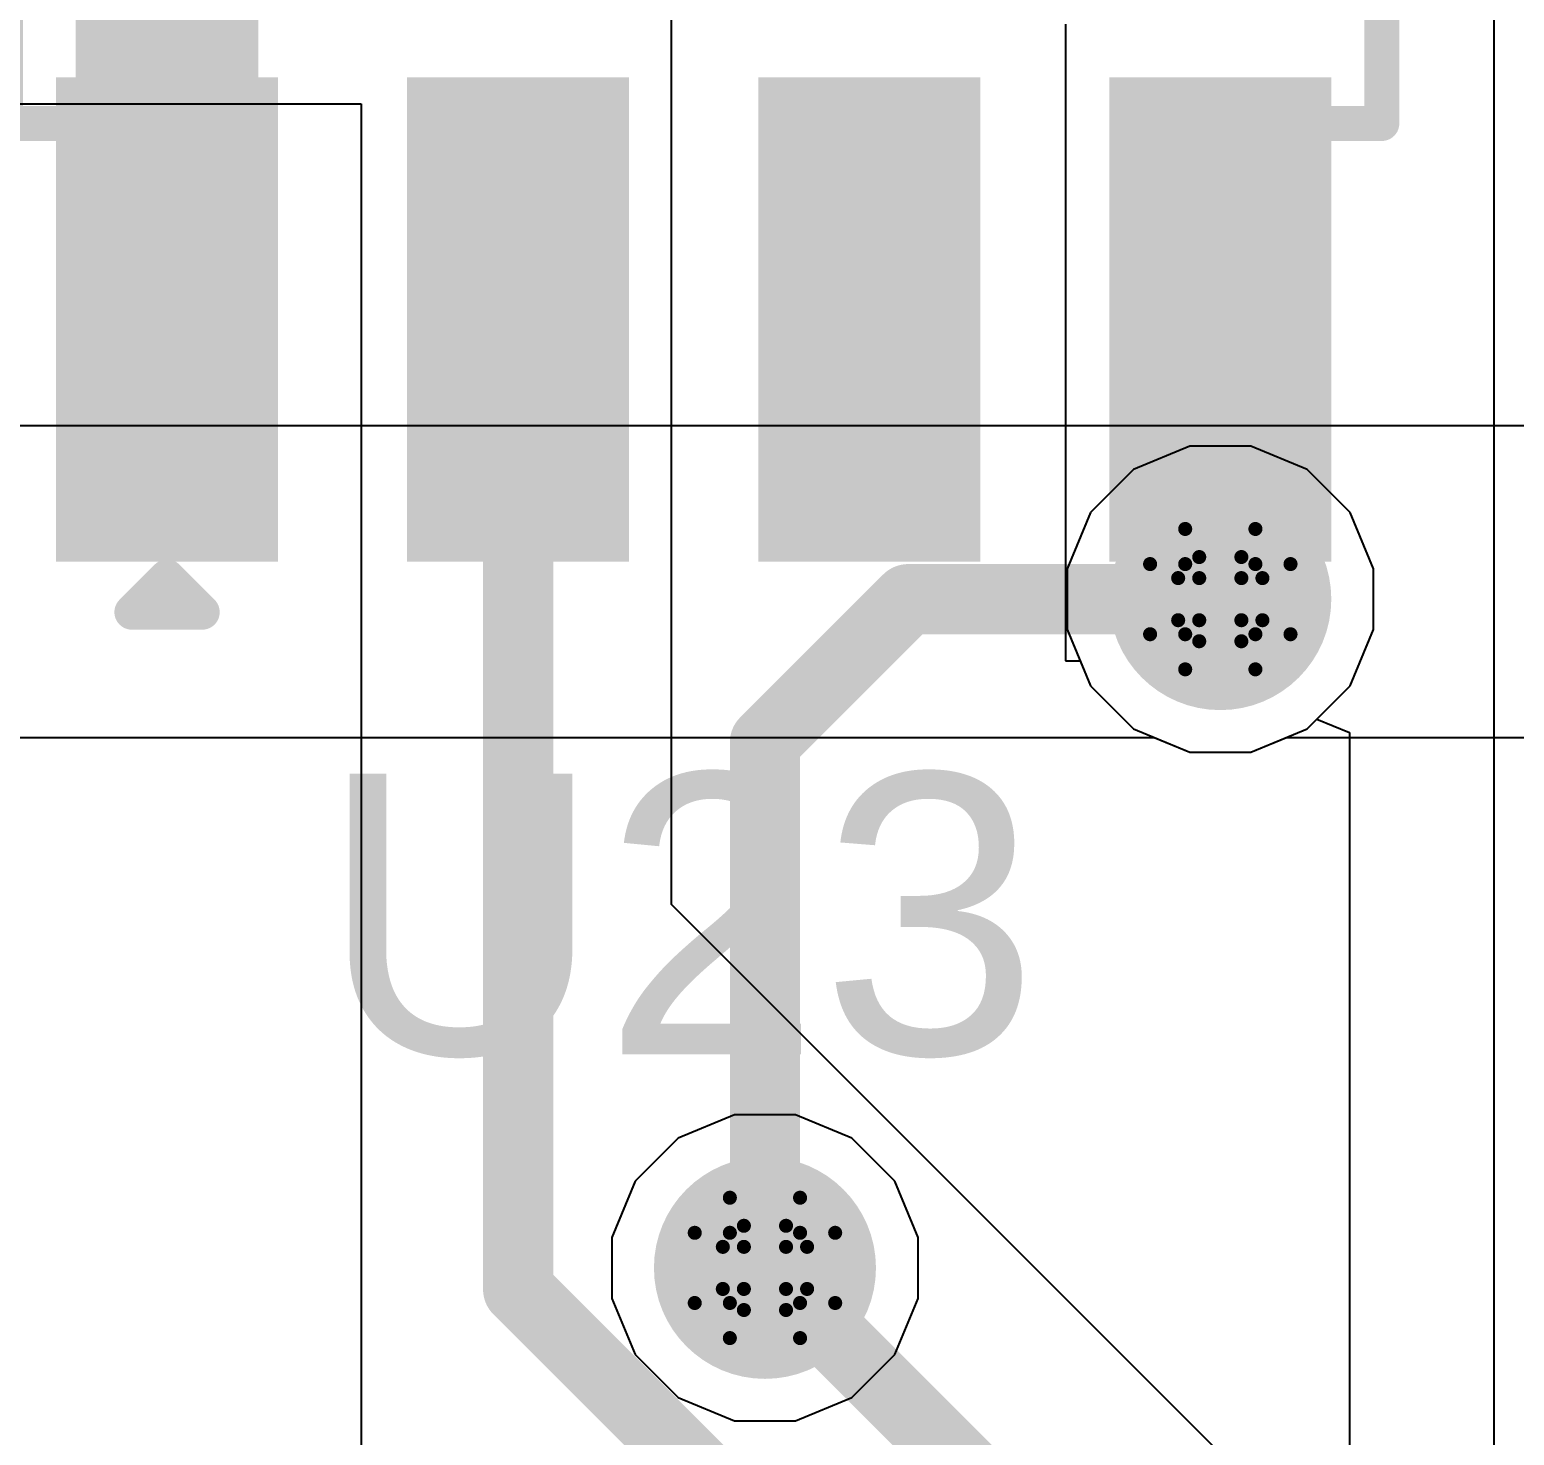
# Model space of a CAD drawing. Header units: inches. Extents: x -4 to 5258, y -4 to 5281.
# Drawn here: x 59.87 to 65.24, y 78.3 to 83.39 of the extents above; entities that cross this region are included whole.
import ezdxf

# ---------------------------------------------------------------- set-up
doc = ezdxf.new("R2010")
doc.units = ezdxf.units.IN
for name, color, linetype in [('Bottom Layer', 5, 'Continuous'), ('Bottom Solder', 6, 'Continuous'), ('Drill Drawing', 1, 'Continuous'), ('Layer 1', 16, 'Continuous'), ('Layer 2', 76, 'Continuous'), ('Top Layer', 1, 'Continuous'), ('Top Overlay', 2, 'Continuous'), ('Top Paste', 8, 'Continuous'), ('Top Solder', 216, 'Continuous'), ('Via Holes', 16, 'Continuous')]:
    doc.layers.add(name, color=color, linetype=linetype)
doc.styles.add('Arial', font='', dxfattribs={"height": 0.2})
doc.styles.get('Arial').set_extended_font_data('Arial')

# ---------------------------------------------------------------- blocks, each defined once
blk = doc.blocks.new('SOIC_8_10')
at = {"layer": 'Top Layer'}
for points in [[(-1.925, 2.205), (-1.925, 1.605), (-3.475, 1.605), (-3.475, 2.205)], [(3.475, 2.205), (3.475, 1.605), (1.925, 1.605), (1.925, 2.205)], [(-1.925, 0.935), (-1.925, 0.335), (-3.475, 0.335), (-3.475, 0.935)], [(3.475, 0.935), (3.475, 0.335), (1.925, 0.335), (1.925, 0.935)], [(-1.925, -0.335), (-1.925, -0.935), (-3.475, -0.935), (-3.475, -0.335)], [(3.475, -0.335), (3.475, -0.935), (1.925, -0.935), (1.925, -0.335)], [(-1.925, -1.605), (-1.925, -2.205), (-3.475, -2.205), (-3.475, -1.605)], [(3.475, -1.605), (3.475, -2.205), (1.925, -2.205), (1.925, -1.605)]]:
    blk.add_hatch(color=1, dxfattribs=at).paths.add_polyline_path(points)
at = {"layer": 'Top Overlay'}
blk.add_hatch(color=2, dxfattribs=at).paths.add_polyline_path([(-1.8289, 1.5748), (-1.4987, 1.5748), (-1.4987, 2.2352), (-1.8289, 2.2352)])
at = {"layer": 'Top Paste'}
for points in [[(-1.925, 2.205), (-1.925, 1.605), (-3.475, 1.605), (-3.475, 2.205)], [(3.475, 2.205), (3.475, 1.605), (1.925, 1.605), (1.925, 2.205)], [(-1.925, 0.935), (-1.925, 0.335), (-3.475, 0.335), (-3.475, 0.935)], [(3.475, 0.935), (3.475, 0.335), (1.925, 0.335), (1.925, 0.935)], [(-1.925, -0.335), (-1.925, -0.935), (-3.475, -0.935), (-3.475, -0.335)], [(3.475, -0.335), (3.475, -0.935), (1.925, -0.935), (1.925, -0.335)], [(-1.925, -1.605), (-1.925, -2.205), (-3.475, -2.205), (-3.475, -1.605)], [(3.475, -1.605), (3.475, -2.205), (1.925, -2.205), (1.925, -1.605)]]:
    blk.add_hatch(color=8, dxfattribs=at).paths.add_polyline_path(points)
at = {"layer": 'Top Solder'}
for points in [[(-1.8234, 2.3066), (-1.8234, 1.5034), (-3.5766, 1.5034), (-3.5766, 2.3066)], [(3.5766, 2.3066), (3.5766, 1.5034), (1.8234, 1.5034), (1.8234, 2.3066)], [(-1.8234, 1.0366), (-1.8234, 0.2334), (-3.5766, 0.2334), (-3.5766, 1.0366)], [(3.5766, 1.0366), (3.5766, 0.2334), (1.8234, 0.2334), (1.8234, 1.0366)], [(-1.8234, -0.2334), (-1.8234, -1.0366), (-3.5766, -1.0366), (-3.5766, -0.2334)], [(3.5766, -0.2334), (3.5766, -1.0366), (1.8234, -1.0366), (1.8234, -0.2334)], [(-1.8234, -1.5034), (-1.8234, -2.3066), (-3.5766, -2.3066), (-3.5766, -1.5034)], [(3.5766, -1.5034), (3.5766, -2.3066), (1.8234, -2.3066), (1.8234, -1.5034)]]:
    blk.add_hatch(color=216, dxfattribs=at).paths.add_polyline_path(points)
at = {"layer": 'Top Overlay'}
for points in [[(-1.9906, 2.4892, 0.127, 0.127, 0), (1.9906, 2.4892, 0.127, 0.127, 0)], [(-1.9906, 2.4892, 0.127, 0.127, 0), (-1.9906, 2.3114, 0.127, 0.127, 0)], [(1.9906, 2.4892, 0.127, 0.127, 0), (1.9906, 2.3114, 0.127, 0.127, 0)], [(-3.7592, 2.032, 0.127, 0.127, 0), (-3.7592, 1.778, 0.127, 0.127, 0)], [(-3.7592, 2.032, 0.127, 0.127, 0), (-3.6322, 1.905, 0.127, 0.127, 0)], [(-3.6322, 1.905, 0.127, 0.127, 0), (-3.7592, 1.778, 0.127, 0.127, 0)], [(-1.9906, -2.3114, 0.127, 0.127, 0), (-1.9906, -2.4892, 0.127, 0.127, 0)], [(1.9906, -2.3114, 0.127, 0.127, 0), (1.9906, -2.4892, 0.127, 0.127, 0)], [(-1.9906, -2.4892, 0.127, 0.127, 0), (1.9906, -2.4892, 0.127, 0.127, 0)]]:
    blk.add_lwpolyline(points, format="xyseb", dxfattribs=at)
for points in [[(-2.0223, 2.4892, 0.0635, 0.0635, 1), (-1.9588, 2.4892, 0.0635, 0.0635, 1)], [(-2.0223, 2.4892, 0.0635, 0.0635, 1), (-1.9588, 2.4892, 0.0635, 0.0635, 1)], [(1.9588, 2.4892, 0.0635, 0.0635, 1), (2.0223, 2.4892, 0.0635, 0.0635, 1)], [(1.9588, 2.4892, 0.0635, 0.0635, 1), (2.0223, 2.4892, 0.0635, 0.0635, 1)], [(-2.0223, 2.3114, 0.0635, 0.0635, 1), (-1.9588, 2.3114, 0.0635, 0.0635, 1)], [(1.9588, 2.3114, 0.0635, 0.0635, 1), (2.0223, 2.3114, 0.0635, 0.0635, 1)], [(-3.791, 2.032, 0.0635, 0.0635, 1), (-3.7275, 2.032, 0.0635, 0.0635, 1)], [(-3.791, 2.032, 0.0635, 0.0635, 1), (-3.7275, 2.032, 0.0635, 0.0635, 1)], [(-3.6639, 1.905, 0.0635, 0.0635, 1), (-3.6004, 1.905, 0.0635, 0.0635, 1)], [(-3.6639, 1.905, 0.0635, 0.0635, 1), (-3.6004, 1.905, 0.0635, 0.0635, 1)], [(-3.791, 1.778, 0.0635, 0.0635, 1), (-3.7275, 1.778, 0.0635, 0.0635, 1)], [(-3.791, 1.778, 0.0635, 0.0635, 1), (-3.7275, 1.778, 0.0635, 0.0635, 1)], [(-2.0223, -2.3114, 0.0635, 0.0635, 1), (-1.9588, -2.3114, 0.0635, 0.0635, 1)], [(1.9588, -2.3114, 0.0635, 0.0635, 1), (2.0223, -2.3114, 0.0635, 0.0635, 1)], [(-2.0223, -2.4892, 0.0635, 0.0635, 1), (-1.9588, -2.4892, 0.0635, 0.0635, 1)], [(-2.0223, -2.4892, 0.0635, 0.0635, 1), (-1.9588, -2.4892, 0.0635, 0.0635, 1)], [(1.9588, -2.4892, 0.0635, 0.0635, 1), (2.0223, -2.4892, 0.0635, 0.0635, 1)], [(1.9588, -2.4892, 0.0635, 0.0635, 1), (2.0223, -2.4892, 0.0635, 0.0635, 1)]]:
    blk.add_lwpolyline(points, format="xyseb", close=True, dxfattribs=at)

msp = doc.modelspace()

# ---------------------------------------------------------------- hatches: boundary and pattern name
at = {"layer": 'Bottom Layer'}
h = msp.add_hatch(color=5, dxfattribs=at)
edge = h.paths.add_edge_path()
edge.add_arc((64.1777, 81.325), 0.3, 0, 360)
h = msp.add_hatch(color=5, dxfattribs=at)
edge = h.paths.add_edge_path()
edge.add_arc((62.5305, 78.9047), 0.3, 0, 360)
at = {"layer": 'Bottom Solder'}
h = msp.add_hatch(color=6, dxfattribs=at)
edge = h.paths.add_edge_path()
edge.add_arc((64.1777, 81.325), 0.4016, 0, 360)
h = msp.add_hatch(color=6, dxfattribs=at)
edge = h.paths.add_edge_path()
edge.add_arc((62.5305, 78.9047), 0.4016, 0, 360)
at = {"layer": 'Layer 1'}
h = msp.add_hatch(color=16, dxfattribs=at)
edge = h.paths.add_edge_path()
edge.add_arc((64.1777, 81.325), 0.3, 0, 360)
h = msp.add_hatch(color=16, dxfattribs=at)
edge = h.paths.add_edge_path()
edge.add_arc((62.5305, 78.9047), 0.3, 0, 360)
at = {"layer": 'Layer 2'}
h = msp.add_hatch(color=76, dxfattribs=at)
edge = h.paths.add_edge_path()
edge.add_arc((64.1777, 81.325), 0.3, 0, 360)
h = msp.add_hatch(color=76, dxfattribs=at)
edge = h.paths.add_edge_path()
edge.add_arc((62.5305, 78.9047), 0.3, 0, 360)
at = {"layer": 'Top Layer'}
h = msp.add_hatch(color=1, dxfattribs=at)
edge = h.paths.add_edge_path()
edge.add_arc((64.1777, 81.325), 0.3, 0, 360)
h = msp.add_hatch(color=1, dxfattribs=at)
edge = h.paths.add_edge_path()
edge.add_arc((62.5305, 78.9047), 0.3, 0, 360)
at = {"layer": 'Top Solder'}
h = msp.add_hatch(color=216, dxfattribs=at)
edge = h.paths.add_edge_path()
edge.add_arc((64.1777, 81.325), 0.4016, 0, 360)
h = msp.add_hatch(color=216, dxfattribs=at)
edge = h.paths.add_edge_path()
edge.add_arc((62.5305, 78.9047), 0.4016, 0, 360)
at = {"layer": 'Via Holes'}
h = msp.add_hatch(color=7, dxfattribs=at)
edge = h.paths.add_edge_path()
edge.add_arc((64.1777, 81.325), 0.15, 0, 360)
h = msp.add_hatch(color=7, dxfattribs=at)
edge = h.paths.add_edge_path()
edge.add_arc((62.5305, 78.9047), 0.15, 0, 360)

# ---------------------------------------------------------------- linework, layer by layer
at = {"layer": 'Bottom Layer'}
for p, q in [((106.4882, 81.9521), (50.1444, 81.9521)), ((58.8627, 80.8245), (63.9385, 80.8245)), ((63.9385, 80.8245), (64.0675, 80.7711)), ((64.2879, 80.7711), (64.4169, 80.8245)), ((64.4169, 80.8245), (69.4927, 80.8245)), ((64.0675, 80.7711), (64.2879, 80.7711)), ((62.4203, 79.4587), (62.2166, 79.3744)), ((62.6407, 79.4587), (62.4203, 79.4587)), ((62.8443, 79.3744), (62.6407, 79.4587)), ((62.2166, 79.3744), (62.0608, 79.2186)), ((63.0001, 79.2186), (62.8443, 79.3744)), ((62.0608, 79.2186), (61.9765, 79.0149)), ((63.0845, 79.0149), (63.0001, 79.2186)), ((61.9765, 79.0149), (61.9765, 78.7945)), ((63.0845, 78.7945), (63.0845, 79.0149)), ((61.9765, 78.7945), (62.0608, 78.5909)), ((63.0001, 78.5909), (63.0845, 78.7945)), ((62.0608, 78.5909), (62.2166, 78.4351)), ((62.8443, 78.4351), (63.0001, 78.5909)), ((62.2166, 78.4351), (62.4203, 78.3507)), ((62.6407, 78.3507), (62.8443, 78.4351)), ((62.4203, 78.3507), (62.6407, 78.3507))]:
    msp.add_line(p, q, dxfattribs=at)
at = {"layer": 'Drill Drawing'}
for points in [[(64.0507, 81.452, 0.0508, 0.0508, 0), (64.0507, 81.579, 0.0508, 0.0508, 0)], [(64.0507, 81.579, 0.0508, 0.0508, 0), (64.3047, 81.579, 0.0508, 0.0508, 0)], [(64.3047, 81.452, 0.0508, 0.0508, 0), (64.3047, 81.579, 0.0508, 0.0508, 0)], [(63.9237, 81.198, 0.0508, 0.0508, 0), (63.9237, 81.452, 0.0508, 0.0508, 0)], [(63.9237, 81.452, 0.0508, 0.0508, 0), (64.0507, 81.452, 0.0508, 0.0508, 0)], [(64.1015, 81.4012, 0.0508, 0.0508, 0), (64.1015, 81.4774, 0.0508, 0.0508, 0)], [(64.1015, 81.4774, 0.0508, 0.0508, 0), (64.2539, 81.4774, 0.0508, 0.0508, 0)], [(64.2539, 81.4012, 0.0508, 0.0508, 0), (64.2539, 81.4774, 0.0508, 0.0508, 0)], [(64.3047, 81.452, 0.0508, 0.0508, 0), (64.4317, 81.452, 0.0508, 0.0508, 0)], [(64.4317, 81.198, 0.0508, 0.0508, 0), (64.4317, 81.452, 0.0508, 0.0508, 0)], [(64.0253, 81.2488, 0.0508, 0.0508, 0), (64.0253, 81.4012, 0.0508, 0.0508, 0)], [(64.0253, 81.4012, 0.0508, 0.0508, 0), (64.1015, 81.4012, 0.0508, 0.0508, 0)], [(64.2539, 81.4012, 0.0508, 0.0508, 0), (64.3301, 81.4012, 0.0508, 0.0508, 0)], [(64.3301, 81.2488, 0.0508, 0.0508, 0), (64.3301, 81.4012, 0.0508, 0.0508, 0)], [(64.0253, 81.2488, 0.0508, 0.0508, 0), (64.1015, 81.2488, 0.0508, 0.0508, 0)], [(64.1015, 81.1726, 0.0508, 0.0508, 0), (64.1015, 81.2488, 0.0508, 0.0508, 0)], [(64.2539, 81.2488, 0.0508, 0.0508, 0), (64.3301, 81.2488, 0.0508, 0.0508, 0)], [(64.2539, 81.1726, 0.0508, 0.0508, 0), (64.2539, 81.2488, 0.0508, 0.0508, 0)], [(63.9237, 81.198, 0.0508, 0.0508, 0), (64.0507, 81.198, 0.0508, 0.0508, 0)], [(64.0507, 81.071, 0.0508, 0.0508, 0), (64.0507, 81.198, 0.0508, 0.0508, 0)], [(64.3047, 81.198, 0.0508, 0.0508, 0), (64.4317, 81.198, 0.0508, 0.0508, 0)], [(64.3047, 81.071, 0.0508, 0.0508, 0), (64.3047, 81.198, 0.0508, 0.0508, 0)], [(64.1015, 81.1726, 0.0508, 0.0508, 0), (64.2539, 81.1726, 0.0508, 0.0508, 0)], [(64.0507, 81.071, 0.0508, 0.0508, 0), (64.3047, 81.071, 0.0508, 0.0508, 0)], [(62.4035, 79.0317, 0.0508, 0.0508, 0), (62.4035, 79.1587, 0.0508, 0.0508, 0)], [(62.4035, 79.1587, 0.0508, 0.0508, 0), (62.6575, 79.1587, 0.0508, 0.0508, 0)], [(62.6575, 79.0317, 0.0508, 0.0508, 0), (62.6575, 79.1587, 0.0508, 0.0508, 0)], [(62.2765, 78.7777, 0.0508, 0.0508, 0), (62.2765, 79.0317, 0.0508, 0.0508, 0)], [(62.2765, 79.0317, 0.0508, 0.0508, 0), (62.4035, 79.0317, 0.0508, 0.0508, 0)], [(62.4543, 78.9809, 0.0508, 0.0508, 0), (62.4543, 79.0571, 0.0508, 0.0508, 0)], [(62.4543, 79.0571, 0.0508, 0.0508, 0), (62.6067, 79.0571, 0.0508, 0.0508, 0)], [(62.6067, 78.9809, 0.0508, 0.0508, 0), (62.6067, 79.0571, 0.0508, 0.0508, 0)], [(62.6575, 79.0317, 0.0508, 0.0508, 0), (62.7845, 79.0317, 0.0508, 0.0508, 0)], [(62.7845, 78.7777, 0.0508, 0.0508, 0), (62.7845, 79.0317, 0.0508, 0.0508, 0)], [(62.3781, 78.8285, 0.0508, 0.0508, 0), (62.3781, 78.9809, 0.0508, 0.0508, 0)], [(62.3781, 78.9809, 0.0508, 0.0508, 0), (62.4543, 78.9809, 0.0508, 0.0508, 0)], [(62.6067, 78.9809, 0.0508, 0.0508, 0), (62.6829, 78.9809, 0.0508, 0.0508, 0)], [(62.6829, 78.8285, 0.0508, 0.0508, 0), (62.6829, 78.9809, 0.0508, 0.0508, 0)], [(62.3781, 78.8285, 0.0508, 0.0508, 0), (62.4543, 78.8285, 0.0508, 0.0508, 0)], [(62.4543, 78.7523, 0.0508, 0.0508, 0), (62.4543, 78.8285, 0.0508, 0.0508, 0)], [(62.6067, 78.8285, 0.0508, 0.0508, 0), (62.6829, 78.8285, 0.0508, 0.0508, 0)], [(62.6067, 78.7523, 0.0508, 0.0508, 0), (62.6067, 78.8285, 0.0508, 0.0508, 0)], [(62.2765, 78.7777, 0.0508, 0.0508, 0), (62.4035, 78.7777, 0.0508, 0.0508, 0)], [(62.4035, 78.6507, 0.0508, 0.0508, 0), (62.4035, 78.7777, 0.0508, 0.0508, 0)], [(62.6575, 78.7777, 0.0508, 0.0508, 0), (62.7845, 78.7777, 0.0508, 0.0508, 0)], [(62.6575, 78.6507, 0.0508, 0.0508, 0), (62.6575, 78.7777, 0.0508, 0.0508, 0)], [(62.4543, 78.7523, 0.0508, 0.0508, 0), (62.6067, 78.7523, 0.0508, 0.0508, 0)], [(62.4035, 78.6507, 0.0508, 0.0508, 0), (62.6575, 78.6507, 0.0508, 0.0508, 0)]]:
    msp.add_lwpolyline(points, format="xyseb", dxfattribs=at)
for points in [[(64.038, 81.579, 0.0254, 0.0254, 1), (64.0634, 81.579, 0.0254, 0.0254, 1)], [(64.038, 81.579, 0.0254, 0.0254, 1), (64.0634, 81.579, 0.0254, 0.0254, 1)], [(64.292, 81.579, 0.0254, 0.0254, 1), (64.3174, 81.579, 0.0254, 0.0254, 1)], [(64.292, 81.579, 0.0254, 0.0254, 1), (64.3174, 81.579, 0.0254, 0.0254, 1)], [(63.911, 81.452, 0.0254, 0.0254, 1), (63.9364, 81.452, 0.0254, 0.0254, 1)], [(63.911, 81.452, 0.0254, 0.0254, 1), (63.9364, 81.452, 0.0254, 0.0254, 1)], [(64.038, 81.452, 0.0254, 0.0254, 1), (64.0634, 81.452, 0.0254, 0.0254, 1)], [(64.038, 81.452, 0.0254, 0.0254, 1), (64.0634, 81.452, 0.0254, 0.0254, 1)], [(64.0888, 81.4774, 0.0254, 0.0254, 1), (64.1142, 81.4774, 0.0254, 0.0254, 1)], [(64.0888, 81.4774, 0.0254, 0.0254, 1), (64.1142, 81.4774, 0.0254, 0.0254, 1)], [(64.2412, 81.4774, 0.0254, 0.0254, 1), (64.2666, 81.4774, 0.0254, 0.0254, 1)], [(64.2412, 81.4774, 0.0254, 0.0254, 1), (64.2666, 81.4774, 0.0254, 0.0254, 1)], [(64.292, 81.452, 0.0254, 0.0254, 1), (64.3174, 81.452, 0.0254, 0.0254, 1)], [(64.292, 81.452, 0.0254, 0.0254, 1), (64.3174, 81.452, 0.0254, 0.0254, 1)], [(64.419, 81.452, 0.0254, 0.0254, 1), (64.4444, 81.452, 0.0254, 0.0254, 1)], [(64.419, 81.452, 0.0254, 0.0254, 1), (64.4444, 81.452, 0.0254, 0.0254, 1)], [(64.0126, 81.4012, 0.0254, 0.0254, 1), (64.038, 81.4012, 0.0254, 0.0254, 1)], [(64.0126, 81.4012, 0.0254, 0.0254, 1), (64.038, 81.4012, 0.0254, 0.0254, 1)], [(64.0888, 81.4012, 0.0254, 0.0254, 1), (64.1142, 81.4012, 0.0254, 0.0254, 1)], [(64.0888, 81.4012, 0.0254, 0.0254, 1), (64.1142, 81.4012, 0.0254, 0.0254, 1)], [(64.2412, 81.4012, 0.0254, 0.0254, 1), (64.2666, 81.4012, 0.0254, 0.0254, 1)], [(64.2412, 81.4012, 0.0254, 0.0254, 1), (64.2666, 81.4012, 0.0254, 0.0254, 1)], [(64.3174, 81.4012, 0.0254, 0.0254, 1), (64.3428, 81.4012, 0.0254, 0.0254, 1)], [(64.3174, 81.4012, 0.0254, 0.0254, 1), (64.3428, 81.4012, 0.0254, 0.0254, 1)], [(64.0126, 81.2488, 0.0254, 0.0254, 1), (64.038, 81.2488, 0.0254, 0.0254, 1)], [(64.0126, 81.2488, 0.0254, 0.0254, 1), (64.038, 81.2488, 0.0254, 0.0254, 1)], [(64.0888, 81.2488, 0.0254, 0.0254, 1), (64.1142, 81.2488, 0.0254, 0.0254, 1)], [(64.0888, 81.2488, 0.0254, 0.0254, 1), (64.1142, 81.2488, 0.0254, 0.0254, 1)], [(64.2412, 81.2488, 0.0254, 0.0254, 1), (64.2666, 81.2488, 0.0254, 0.0254, 1)], [(64.2412, 81.2488, 0.0254, 0.0254, 1), (64.2666, 81.2488, 0.0254, 0.0254, 1)], [(64.3174, 81.2488, 0.0254, 0.0254, 1), (64.3428, 81.2488, 0.0254, 0.0254, 1)], [(64.3174, 81.2488, 0.0254, 0.0254, 1), (64.3428, 81.2488, 0.0254, 0.0254, 1)], [(63.911, 81.198, 0.0254, 0.0254, 1), (63.9364, 81.198, 0.0254, 0.0254, 1)], [(63.911, 81.198, 0.0254, 0.0254, 1), (63.9364, 81.198, 0.0254, 0.0254, 1)], [(64.038, 81.198, 0.0254, 0.0254, 1), (64.0634, 81.198, 0.0254, 0.0254, 1)], [(64.038, 81.198, 0.0254, 0.0254, 1), (64.0634, 81.198, 0.0254, 0.0254, 1)], [(64.292, 81.198, 0.0254, 0.0254, 1), (64.3174, 81.198, 0.0254, 0.0254, 1)], [(64.292, 81.198, 0.0254, 0.0254, 1), (64.3174, 81.198, 0.0254, 0.0254, 1)], [(64.419, 81.198, 0.0254, 0.0254, 1), (64.4444, 81.198, 0.0254, 0.0254, 1)], [(64.419, 81.198, 0.0254, 0.0254, 1), (64.4444, 81.198, 0.0254, 0.0254, 1)], [(64.0888, 81.1726, 0.0254, 0.0254, 1), (64.1142, 81.1726, 0.0254, 0.0254, 1)], [(64.0888, 81.1726, 0.0254, 0.0254, 1), (64.1142, 81.1726, 0.0254, 0.0254, 1)], [(64.2412, 81.1726, 0.0254, 0.0254, 1), (64.2666, 81.1726, 0.0254, 0.0254, 1)], [(64.2412, 81.1726, 0.0254, 0.0254, 1), (64.2666, 81.1726, 0.0254, 0.0254, 1)], [(64.038, 81.071, 0.0254, 0.0254, 1), (64.0634, 81.071, 0.0254, 0.0254, 1)], [(64.038, 81.071, 0.0254, 0.0254, 1), (64.0634, 81.071, 0.0254, 0.0254, 1)], [(64.292, 81.071, 0.0254, 0.0254, 1), (64.3174, 81.071, 0.0254, 0.0254, 1)], [(64.292, 81.071, 0.0254, 0.0254, 1), (64.3174, 81.071, 0.0254, 0.0254, 1)], [(62.3908, 79.1587, 0.0254, 0.0254, 1), (62.4162, 79.1587, 0.0254, 0.0254, 1)], [(62.3908, 79.1587, 0.0254, 0.0254, 1), (62.4162, 79.1587, 0.0254, 0.0254, 1)], [(62.6448, 79.1587, 0.0254, 0.0254, 1), (62.6702, 79.1587, 0.0254, 0.0254, 1)], [(62.6448, 79.1587, 0.0254, 0.0254, 1), (62.6702, 79.1587, 0.0254, 0.0254, 1)], [(62.2638, 79.0317, 0.0254, 0.0254, 1), (62.2892, 79.0317, 0.0254, 0.0254, 1)], [(62.2638, 79.0317, 0.0254, 0.0254, 1), (62.2892, 79.0317, 0.0254, 0.0254, 1)], [(62.3908, 79.0317, 0.0254, 0.0254, 1), (62.4162, 79.0317, 0.0254, 0.0254, 1)], [(62.3908, 79.0317, 0.0254, 0.0254, 1), (62.4162, 79.0317, 0.0254, 0.0254, 1)], [(62.4416, 79.0571, 0.0254, 0.0254, 1), (62.467, 79.0571, 0.0254, 0.0254, 1)], [(62.4416, 79.0571, 0.0254, 0.0254, 1), (62.467, 79.0571, 0.0254, 0.0254, 1)], [(62.594, 79.0571, 0.0254, 0.0254, 1), (62.6194, 79.0571, 0.0254, 0.0254, 1)], [(62.594, 79.0571, 0.0254, 0.0254, 1), (62.6194, 79.0571, 0.0254, 0.0254, 1)], [(62.6448, 79.0317, 0.0254, 0.0254, 1), (62.6702, 79.0317, 0.0254, 0.0254, 1)], [(62.6448, 79.0317, 0.0254, 0.0254, 1), (62.6702, 79.0317, 0.0254, 0.0254, 1)], [(62.7718, 79.0317, 0.0254, 0.0254, 1), (62.7972, 79.0317, 0.0254, 0.0254, 1)], [(62.7718, 79.0317, 0.0254, 0.0254, 1), (62.7972, 79.0317, 0.0254, 0.0254, 1)], [(62.3654, 78.9809, 0.0254, 0.0254, 1), (62.3908, 78.9809, 0.0254, 0.0254, 1)], [(62.3654, 78.9809, 0.0254, 0.0254, 1), (62.3908, 78.9809, 0.0254, 0.0254, 1)], [(62.4416, 78.9809, 0.0254, 0.0254, 1), (62.467, 78.9809, 0.0254, 0.0254, 1)], [(62.4416, 78.9809, 0.0254, 0.0254, 1), (62.467, 78.9809, 0.0254, 0.0254, 1)], [(62.594, 78.9809, 0.0254, 0.0254, 1), (62.6194, 78.9809, 0.0254, 0.0254, 1)], [(62.594, 78.9809, 0.0254, 0.0254, 1), (62.6194, 78.9809, 0.0254, 0.0254, 1)], [(62.6702, 78.9809, 0.0254, 0.0254, 1), (62.6956, 78.9809, 0.0254, 0.0254, 1)], [(62.6702, 78.9809, 0.0254, 0.0254, 1), (62.6956, 78.9809, 0.0254, 0.0254, 1)], [(62.3654, 78.8285, 0.0254, 0.0254, 1), (62.3908, 78.8285, 0.0254, 0.0254, 1)], [(62.3654, 78.8285, 0.0254, 0.0254, 1), (62.3908, 78.8285, 0.0254, 0.0254, 1)], [(62.4416, 78.8285, 0.0254, 0.0254, 1), (62.467, 78.8285, 0.0254, 0.0254, 1)], [(62.4416, 78.8285, 0.0254, 0.0254, 1), (62.467, 78.8285, 0.0254, 0.0254, 1)], [(62.594, 78.8285, 0.0254, 0.0254, 1), (62.6194, 78.8285, 0.0254, 0.0254, 1)], [(62.594, 78.8285, 0.0254, 0.0254, 1), (62.6194, 78.8285, 0.0254, 0.0254, 1)], [(62.6702, 78.8285, 0.0254, 0.0254, 1), (62.6956, 78.8285, 0.0254, 0.0254, 1)], [(62.6702, 78.8285, 0.0254, 0.0254, 1), (62.6956, 78.8285, 0.0254, 0.0254, 1)], [(62.2638, 78.7777, 0.0254, 0.0254, 1), (62.2892, 78.7777, 0.0254, 0.0254, 1)], [(62.2638, 78.7777, 0.0254, 0.0254, 1), (62.2892, 78.7777, 0.0254, 0.0254, 1)], [(62.3908, 78.7777, 0.0254, 0.0254, 1), (62.4162, 78.7777, 0.0254, 0.0254, 1)], [(62.3908, 78.7777, 0.0254, 0.0254, 1), (62.4162, 78.7777, 0.0254, 0.0254, 1)], [(62.6448, 78.7777, 0.0254, 0.0254, 1), (62.6702, 78.7777, 0.0254, 0.0254, 1)], [(62.6448, 78.7777, 0.0254, 0.0254, 1), (62.6702, 78.7777, 0.0254, 0.0254, 1)], [(62.7718, 78.7777, 0.0254, 0.0254, 1), (62.7972, 78.7777, 0.0254, 0.0254, 1)], [(62.7718, 78.7777, 0.0254, 0.0254, 1), (62.7972, 78.7777, 0.0254, 0.0254, 1)], [(62.4416, 78.7523, 0.0254, 0.0254, 1), (62.467, 78.7523, 0.0254, 0.0254, 1)], [(62.4416, 78.7523, 0.0254, 0.0254, 1), (62.467, 78.7523, 0.0254, 0.0254, 1)], [(62.594, 78.7523, 0.0254, 0.0254, 1), (62.6194, 78.7523, 0.0254, 0.0254, 1)], [(62.594, 78.7523, 0.0254, 0.0254, 1), (62.6194, 78.7523, 0.0254, 0.0254, 1)], [(62.3908, 78.6507, 0.0254, 0.0254, 1), (62.4162, 78.6507, 0.0254, 0.0254, 1)], [(62.3908, 78.6507, 0.0254, 0.0254, 1), (62.4162, 78.6507, 0.0254, 0.0254, 1)], [(62.6448, 78.6507, 0.0254, 0.0254, 1), (62.6702, 78.6507, 0.0254, 0.0254, 1)], [(62.6448, 78.6507, 0.0254, 0.0254, 1), (62.6702, 78.6507, 0.0254, 0.0254, 1)]]:
    msp.add_lwpolyline(points, format="xyseb", close=True, dxfattribs=at)
at = {"layer": 'Layer 1'}
for p, q in [((64.0675, 81.879), (63.8639, 81.7947)), ((64.2879, 81.879), (64.0675, 81.879)), ((64.4915, 81.7947), (64.2879, 81.879)), ((63.8639, 81.7947), (63.7081, 81.6389)), ((64.6474, 81.6389), (64.4915, 81.7947)), ((63.7081, 81.6389), (63.6237, 81.4352)), ((64.7317, 81.4352), (64.6474, 81.6389)), ((63.6237, 81.4352), (63.6237, 81.2149)), ((64.7317, 81.2149), (64.7317, 81.4352)), ((63.6237, 81.2149), (63.7081, 81.0112)), ((64.6474, 81.0112), (64.7317, 81.2149)), ((63.7081, 81.0112), (63.8639, 80.8554)), ((64.4915, 80.8554), (64.6474, 81.0112)), ((63.8639, 80.8554), (64.0675, 80.7711)), ((64.2879, 80.7711), (64.4915, 80.8554)), ((64.0675, 80.7711), (64.2879, 80.7711)), ((62.4203, 79.4587), (62.2166, 79.3744)), ((62.6407, 79.4587), (62.4203, 79.4587)), ((62.8443, 79.3744), (62.6407, 79.4587)), ((62.2166, 79.3744), (62.0608, 79.2186)), ((63.0001, 79.2186), (62.8443, 79.3744)), ((62.0608, 79.2186), (61.9765, 79.0149)), ((63.0845, 79.0149), (63.0001, 79.2186)), ((61.9765, 79.0149), (61.9765, 78.7945)), ((63.0845, 78.7945), (63.0845, 79.0149)), ((61.9765, 78.7945), (62.0608, 78.5909)), ((63.0001, 78.5909), (63.0845, 78.7945)), ((62.0608, 78.5909), (62.2166, 78.4351)), ((62.8443, 78.4351), (63.0001, 78.5909)), ((62.2166, 78.4351), (62.4203, 78.3507)), ((62.6407, 78.3507), (62.8443, 78.4351)), ((62.4203, 78.3507), (62.6407, 78.3507))]:
    msp.add_line(p, q, dxfattribs=at)
at = {"layer": 'Layer 2'}
for points in [[(62.5305, 80.807, 0.254, 0.254, 0), (63.0485, 81.325, 0.254, 0.254, 0)], [(63.0485, 81.325, 0.254, 0.254, 0), (64.1777, 81.325, 0.254, 0.254, 0)], [(62.5305, 78.9047, 0.254, 0.254, 0), (62.5305, 80.807, 0.254, 0.254, 0)]]:
    msp.add_lwpolyline(points, format="xyseb", dxfattribs=at)
for points in [[(62.985, 81.325, 0.127, 0.127, 1), (63.112, 81.325, 0.127, 0.127, 1)], [(62.985, 81.325, 0.127, 0.127, 1), (63.112, 81.325, 0.127, 0.127, 1)], [(64.1142, 81.325, 0.127, 0.127, 1), (64.2412, 81.325, 0.127, 0.127, 1)], [(62.467, 80.807, 0.127, 0.127, 1), (62.594, 80.807, 0.127, 0.127, 1)], [(62.467, 80.807, 0.127, 0.127, 1), (62.594, 80.807, 0.127, 0.127, 1)], [(62.467, 78.9047, 0.127, 0.127, 1), (62.594, 78.9047, 0.127, 0.127, 1)]]:
    msp.add_lwpolyline(points, format="xyseb", close=True, dxfattribs=at)
at = {"layer": 'Top Layer'}
for p, q in [((65.1685, 73.7684), (65.1685, 86.3246)), ((62.1919, 80.2197), (62.1919, 83.6534)), ((63.6175, 83.406), (63.6175, 81.1022)), ((59.1799, 83.1171), (61.0693, 83.1171)), ((61.0693, 83.1171), (61.0693, 78.2025)), ((63.6175, 81.1022), (63.6704, 81.1022)), ((63.6704, 81.1022), (63.7081, 81.0112)), ((63.7081, 81.0112), (63.8639, 80.8554)), ((64.4915, 80.8554), (64.5273, 80.8912)), ((64.5273, 80.8912), (64.6447, 80.8426)), ((63.8639, 80.8554), (64.0675, 80.7711)), ((64.2879, 80.7711), (64.4915, 80.8554)), ((64.6447, 80.8426), (64.6447, 73.7684)), ((64.0675, 80.7711), (64.2879, 80.7711)), ((64.2991, 78.1125), (62.1919, 80.2197))]:
    msp.add_line(p, q, dxfattribs=at)
for points in [[(64.1777, 81.325, 0.5588, 0.5588, 0), (64.1777, 82.2826, 0.5588, 0.5588, 0)], [(61.6377, 78.8268, 0.254, 0.254, 0), (61.6377, 82.2826, 0.254, 0.254, 0)], [(62.5305, 78.9047, 0.254, 0.254, 0), (63.8945, 77.5407, 0.254, 0.254, 0)], [(61.6377, 78.8268, 0.254, 0.254, 0), (63.3946, 77.0699, 0.254, 0.254, 0)]]:
    msp.add_lwpolyline(points, format="xyseb", dxfattribs=at)
for points in [[(64.038, 82.2826, 0.2794, 0.2794, 1), (64.3174, 82.2826, 0.2794, 0.2794, 1)], [(61.5742, 82.2826, 0.127, 0.127, 1), (61.7012, 82.2826, 0.127, 0.127, 1)], [(64.038, 81.325, 0.2794, 0.2794, 1), (64.3174, 81.325, 0.2794, 0.2794, 1)], [(62.467, 78.9047, 0.127, 0.127, 1), (62.594, 78.9047, 0.127, 0.127, 1)], [(61.5742, 78.8268, 0.127, 0.127, 1), (61.7012, 78.8268, 0.127, 0.127, 1)], [(61.5742, 78.8268, 0.127, 0.127, 1), (61.7012, 78.8268, 0.127, 0.127, 1)]]:
    msp.add_lwpolyline(points, format="xyseb", close=True, dxfattribs=at)

# ---------------------------------------------------------------- block references
at = {"rotation": 90}
msp.add_blockref('SOIC_8_10', (62.2726, 85.0372), dxfattribs=at)

# ---------------------------------------------------------------- texts
at = {"layer": 'Top Overlay', "style": 'Arial'}
msp.add_text('U23', height=1.016, dxfattribs=at).set_placement((60.9184, 79.6779))

doc.saveas('drawing.dxf')
